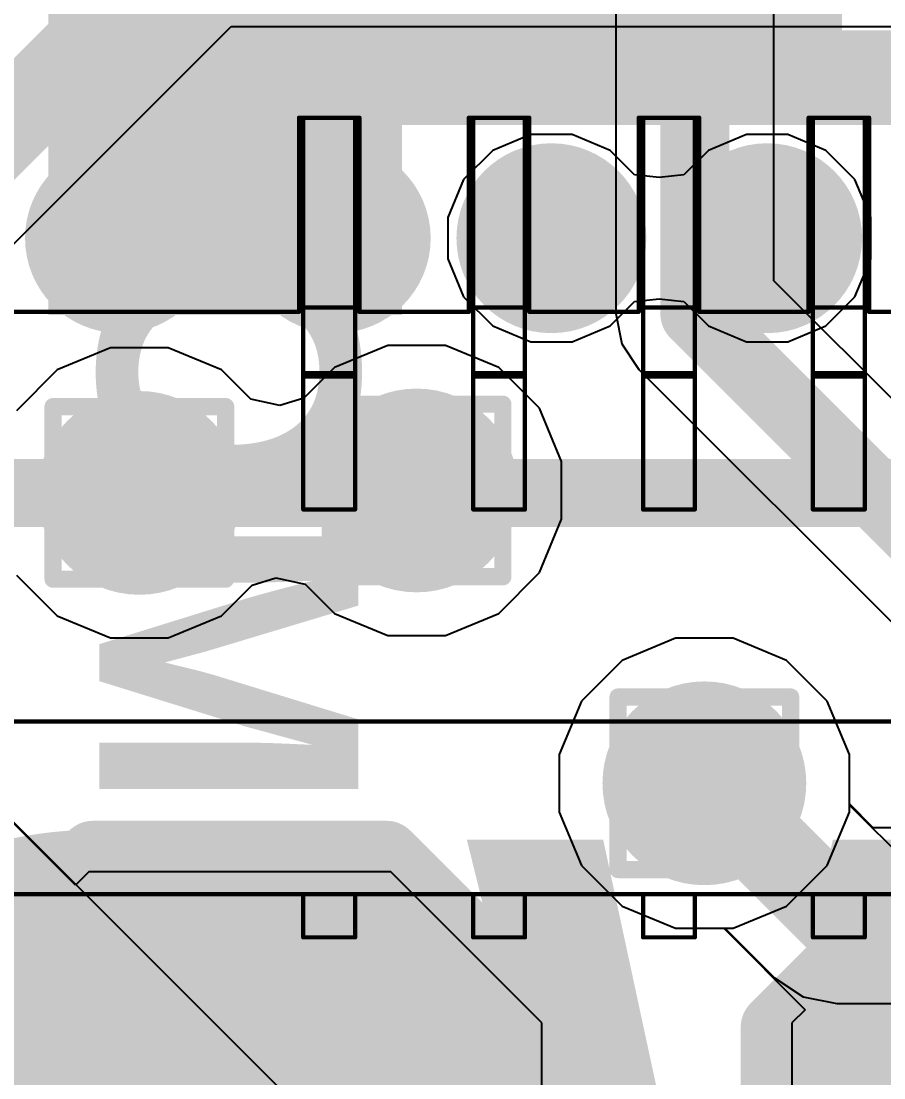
# Model space of a CAD drawing. Header units: inches. Extents: x -6 to 5433, y -4 to 5447.
# Drawn here: x 7.082 to 9.622, y -2.036 to 1.076 of the extents above; entities that cross this region are included whole.
import ezdxf

# ---------------------------------------------------------------- set-up
doc = ezdxf.new("R2010")
doc.units = ezdxf.units.IN
for name, color, linetype in [('Bottom Layer', 5, 'Continuous'), ('Bottom Overlay', 54, 'Continuous'), ('Bottom Paste', 16, 'Continuous'), ('Bottom Solder', 6, 'Continuous'), ('Drill Drawing', 1, 'Continuous'), ('Ground', 16, 'Continuous'), ('Mechanical 4', 56, 'Continuous'), ('Power', 76, 'Continuous'), ('Top Layer', 1, 'Continuous'), ('Top Overlay', 2, 'Continuous'), ('Top Paste', 8, 'Continuous'), ('Top Solder', 216, 'Continuous'), ('Via Holes', 16, 'Continuous')]:
    doc.layers.add(name, color=color, linetype=linetype)
doc.styles.add('Arial_Bold', font='', dxfattribs={"height": 0.2})
doc.styles.get('Arial_Bold').set_extended_font_data('Arial', bold=True)

# ---------------------------------------------------------------- blocks, each defined once
blk = doc.blocks.new('T__________B_114')
at = {"layer": 'Bottom Layer'}
blk.add_hatch(color=5, dxfattribs=at).paths.add_polyline_path([(0.381, 0.762), (-0.381, 0.762), (-0.762, 0.381), (-0.762, -0.381), (-0.381, -0.762), (0.381, -0.762), (0.762, -0.381), (0.762, 0.381)])
at = {"layer": 'Bottom Paste'}
blk.add_hatch(color=16, dxfattribs=at).paths.add_polyline_path([(0.381, 0.762), (-0.381, 0.762), (-0.762, 0.381), (-0.762, -0.381), (-0.381, -0.762), (0.381, -0.762), (0.762, -0.381), (0.762, 0.381)])
at = {"layer": 'Bottom Solder'}
blk.add_hatch(color=6, dxfattribs=at).paths.add_polyline_path([(0.4318, 0.8636), (-0.4318, 0.8636), (-0.8636, 0.4318), (-0.8636, -0.4318), (-0.4318, -0.8636), (0.4318, -0.8636), (0.8636, -0.4318), (0.8636, 0.4318)])
at = {"layer": 'Bottom Overlay'}
for points in [[(-0.9398, 0.4318, 0.2, 0.2, 0), (-0.4318, 0.9398, 0.2, 0.2, 0)], [(-0.4318, 0.9398, 0.2, 0.2, 0), (0.4318, 0.9398, 0.2, 0.2, 0)], [(0.4318, 0.9398, 0.2, 0.2, 0), (0.9398, 0.4318, 0.2, 0.2, 0)], [(-0.9398, -0.4318, 0.2, 0.2, 0), (-0.9398, 0.4318, 0.2, 0.2, 0)], [(0.9398, -0.4318, 0.2, 0.2, 0), (0.9398, 0.4318, 0.2, 0.2, 0)], [(-0.9398, -0.4318, 0.2, 0.2, 0), (-0.4318, -0.9398, 0.2, 0.2, 0)], [(0.4318, -0.9398, 0.2, 0.2, 0), (0.9398, -0.4318, 0.2, 0.2, 0)], [(-0.4318, -0.9398, 0.2, 0.2, 0), (0.4318, -0.9398, 0.2, 0.2, 0)]]:
    blk.add_lwpolyline(points, format="xyseb", dxfattribs=at)
for points in [[(-0.4818, 0.9398, 0.1, 0.1, 1), (-0.3818, 0.9398, 0.1, 0.1, 1)], [(-0.4818, 0.9398, 0.1, 0.1, 1), (-0.3818, 0.9398, 0.1, 0.1, 1)], [(0.3818, 0.9398, 0.1, 0.1, 1), (0.4818, 0.9398, 0.1, 0.1, 1)], [(0.3818, 0.9398, 0.1, 0.1, 1), (0.4818, 0.9398, 0.1, 0.1, 1)], [(-0.9898, 0.4318, 0.1, 0.1, 1), (-0.8898, 0.4318, 0.1, 0.1, 1)], [(-0.9898, 0.4318, 0.1, 0.1, 1), (-0.8898, 0.4318, 0.1, 0.1, 1)], [(0.8898, 0.4318, 0.1, 0.1, 1), (0.9898, 0.4318, 0.1, 0.1, 1)], [(0.8898, 0.4318, 0.1, 0.1, 1), (0.9898, 0.4318, 0.1, 0.1, 1)], [(-0.9898, -0.4318, 0.1, 0.1, 1), (-0.8898, -0.4318, 0.1, 0.1, 1)], [(-0.9898, -0.4318, 0.1, 0.1, 1), (-0.8898, -0.4318, 0.1, 0.1, 1)], [(0.8898, -0.4318, 0.1, 0.1, 1), (0.9898, -0.4318, 0.1, 0.1, 1)], [(0.8898, -0.4318, 0.1, 0.1, 1), (0.9898, -0.4318, 0.1, 0.1, 1)], [(-0.4818, -0.9398, 0.1, 0.1, 1), (-0.3818, -0.9398, 0.1, 0.1, 1)], [(-0.4818, -0.9398, 0.1, 0.1, 1), (-0.3818, -0.9398, 0.1, 0.1, 1)], [(0.3818, -0.9398, 0.1, 0.1, 1), (0.4818, -0.9398, 0.1, 0.1, 1)], [(0.3818, -0.9398, 0.1, 0.1, 1), (0.4818, -0.9398, 0.1, 0.1, 1)]]:
    blk.add_lwpolyline(points, format="xyseb", close=True, dxfattribs=at)
blk = doc.blocks.new('T__________B_115')
at = {"layer": 'Bottom Layer'}
blk.add_hatch(color=5, dxfattribs=at).paths.add_polyline_path([(0.381, 0.762), (-0.381, 0.762), (-0.762, 0.381), (-0.762, -0.381), (-0.381, -0.762), (0.381, -0.762), (0.762, -0.381), (0.762, 0.381)])
at = {"layer": 'Bottom Paste'}
blk.add_hatch(color=16, dxfattribs=at).paths.add_polyline_path([(0.381, 0.762), (-0.381, 0.762), (-0.762, 0.381), (-0.762, -0.381), (-0.381, -0.762), (0.381, -0.762), (0.762, -0.381), (0.762, 0.381)])
at = {"layer": 'Bottom Solder'}
blk.add_hatch(color=6, dxfattribs=at).paths.add_polyline_path([(0.4318, 0.8636), (-0.4318, 0.8636), (-0.8636, 0.4318), (-0.8636, -0.4318), (-0.4318, -0.8636), (0.4318, -0.8636), (0.8636, -0.4318), (0.8636, 0.4318)])
at = {"layer": 'Bottom Overlay'}
for points in [[(-0.4318, 0.9398, 0.2, 0.2, 0), (-0.9398, 0.4318, 0.2, 0.2, 0)], [(-0.4318, 0.9398, 0.2, 0.2, 0), (0.4318, 0.9398, 0.2, 0.2, 0)], [(0.4318, 0.9398, 0.2, 0.2, 0), (0.9398, 0.4318, 0.2, 0.2, 0)], [(-0.9398, 0.4318, 0.2, 0.2, 0), (-0.9398, -0.4318, 0.2, 0.2, 0)], [(0.9398, 0.4318, 0.2, 0.2, 0), (0.9398, -0.4318, 0.2, 0.2, 0)], [(-0.9398, -0.4318, 0.2, 0.2, 0), (-0.4318, -0.9398, 0.2, 0.2, 0)], [(0.9398, -0.4318, 0.2, 0.2, 0), (0.4318, -0.9398, 0.2, 0.2, 0)], [(-0.4318, -0.9398, 0.2, 0.2, 0), (0.4318, -0.9398, 0.2, 0.2, 0)]]:
    blk.add_lwpolyline(points, format="xyseb", dxfattribs=at)
for points in [[(-0.4818, 0.9398, 0.1, 0.1, 1), (-0.3818, 0.9398, 0.1, 0.1, 1)], [(-0.4818, 0.9398, 0.1, 0.1, 1), (-0.3818, 0.9398, 0.1, 0.1, 1)], [(0.3818, 0.9398, 0.1, 0.1, 1), (0.4818, 0.9398, 0.1, 0.1, 1)], [(0.3818, 0.9398, 0.1, 0.1, 1), (0.4818, 0.9398, 0.1, 0.1, 1)], [(-0.9898, 0.4318, 0.1, 0.1, 1), (-0.8898, 0.4318, 0.1, 0.1, 1)], [(-0.9898, 0.4318, 0.1, 0.1, 1), (-0.8898, 0.4318, 0.1, 0.1, 1)], [(0.8898, 0.4318, 0.1, 0.1, 1), (0.9898, 0.4318, 0.1, 0.1, 1)], [(0.8898, 0.4318, 0.1, 0.1, 1), (0.9898, 0.4318, 0.1, 0.1, 1)], [(-0.9898, -0.4318, 0.1, 0.1, 1), (-0.8898, -0.4318, 0.1, 0.1, 1)], [(-0.9898, -0.4318, 0.1, 0.1, 1), (-0.8898, -0.4318, 0.1, 0.1, 1)], [(0.8898, -0.4318, 0.1, 0.1, 1), (0.9898, -0.4318, 0.1, 0.1, 1)], [(0.8898, -0.4318, 0.1, 0.1, 1), (0.9898, -0.4318, 0.1, 0.1, 1)], [(-0.4818, -0.9398, 0.1, 0.1, 1), (-0.3818, -0.9398, 0.1, 0.1, 1)], [(-0.4818, -0.9398, 0.1, 0.1, 1), (-0.3818, -0.9398, 0.1, 0.1, 1)], [(0.3818, -0.9398, 0.1, 0.1, 1), (0.4818, -0.9398, 0.1, 0.1, 1)], [(0.3818, -0.9398, 0.1, 0.1, 1), (0.4818, -0.9398, 0.1, 0.1, 1)]]:
    blk.add_lwpolyline(points, format="xyseb", close=True, dxfattribs=at)
blk = doc.blocks.new('ADM6_30_01_5_L_4_2_A_TR_155')
at = {"layer": 'Top Layer'}
h = blk.add_hatch(color=1, dxfattribs=at)
edge = h.paths.add_edge_path()
edge.add_arc((6.0325, 1.75), 0.178, 0, 360)
h = blk.add_hatch(color=1, dxfattribs=at)
edge = h.paths.add_edge_path()
edge.add_arc((6.6675, 1.75), 0.178, 0, 360)
h = blk.add_hatch(color=1, dxfattribs=at)
edge = h.paths.add_edge_path()
edge.add_arc((7.3025, 1.75), 0.178, 0, 360)
h = blk.add_hatch(color=1, dxfattribs=at)
edge = h.paths.add_edge_path()
edge.add_arc((7.9375, 1.75), 0.178, 0, 360)
at = {"layer": 'Top Paste'}
h = blk.add_hatch(color=8, dxfattribs=at)
edge = h.paths.add_edge_path()
edge.add_arc((6.0325, 1.75), 0.178, 0, 360)
h = blk.add_hatch(color=8, dxfattribs=at)
edge = h.paths.add_edge_path()
edge.add_arc((6.6675, 1.75), 0.178, 0, 360)
h = blk.add_hatch(color=8, dxfattribs=at)
edge = h.paths.add_edge_path()
edge.add_arc((7.3025, 1.75), 0.178, 0, 360)
h = blk.add_hatch(color=8, dxfattribs=at)
edge = h.paths.add_edge_path()
edge.add_arc((7.9375, 1.75), 0.178, 0, 360)
at = {"layer": 'Top Solder'}
h = blk.add_hatch(color=216, dxfattribs=at)
edge = h.paths.add_edge_path()
edge.add_arc((6.0325, 1.75), 0.2796, 0, 360)
h = blk.add_hatch(color=216, dxfattribs=at)
edge = h.paths.add_edge_path()
edge.add_arc((6.6675, 1.75), 0.2796, 0, 360)
h = blk.add_hatch(color=216, dxfattribs=at)
edge = h.paths.add_edge_path()
edge.add_arc((7.3025, 1.75), 0.2796, 0, 360)
h = blk.add_hatch(color=216, dxfattribs=at)
edge = h.paths.add_edge_path()
edge.add_arc((7.9375, 1.75), 0.2796, 0, 360)
at = {"layer": 'Top Overlay'}
blk.add_lwpolyline([(11.178, 2.5, 0.2, 0.2, 0), (-11.178, 2.5, 0.2, 0.2, 0)], format="xyseb", dxfattribs=at)

msp = doc.modelspace()

# ---------------------------------------------------------------- hatches: boundary and pattern name
at = {"layer": 'Bottom Layer'}
h = msp.add_hatch(color=5, dxfattribs=at)
edge = h.paths.add_edge_path()
edge.add_arc((7.4301, -0.3133), 0.3, 0, 360)
h = msp.add_hatch(color=5, dxfattribs=at)
edge = h.paths.add_edge_path()
edge.add_arc((8.2462, -0.3061), 0.3, 0, 360)
h = msp.add_hatch(color=5, dxfattribs=at)
edge = h.paths.add_edge_path()
edge.add_arc((9.0934, -1.1684), 0.3, 0, 360)
at = {"layer": 'Ground'}
h = msp.add_hatch(color=16, dxfattribs=at)
edge = h.paths.add_edge_path()
edge.add_arc((7.4301, -0.3133), 0.3, 0, 360)
h = msp.add_hatch(color=16, dxfattribs=at)
edge = h.paths.add_edge_path()
edge.add_arc((8.2462, -0.3061), 0.3, 0, 360)
h = msp.add_hatch(color=16, dxfattribs=at)
edge = h.paths.add_edge_path()
edge.add_arc((9.0934, -1.1684), 0.3, 0, 360)
at = {"layer": 'Power'}
h = msp.add_hatch(color=76, dxfattribs=at)
edge = h.paths.add_edge_path()
edge.add_arc((7.4301, -0.3133), 0.3, 0, 360)
h = msp.add_hatch(color=76, dxfattribs=at)
edge = h.paths.add_edge_path()
edge.add_arc((8.2462, -0.3061), 0.3, 0, 360)
h = msp.add_hatch(color=76, dxfattribs=at)
edge = h.paths.add_edge_path()
edge.add_arc((9.0934, -1.1684), 0.3, 0, 360)
at = {"layer": 'Top Layer'}
for points in [[(7.1617, 0.2108), (8.2031, 0.2108), (8.2031, 4.1478), (7.1617, 4.1478)], [(7.1617, 0.7696), (9.4985, 0.7696), (9.4985, 2.6418), (7.1617, 2.6418)], [(8.0081, 0.7696), (24.7131, 0.7696), (24.7131, 1.049), (8.0081, 1.049)]]:
    msp.add_hatch(color=1, dxfattribs=at).paths.add_polyline_path(points)
h = msp.add_hatch(color=1, dxfattribs=at)
edge = h.paths.add_edge_path()
edge.add_arc((7.4301, -0.3133), 0.3, 0, 360)
h = msp.add_hatch(color=1, dxfattribs=at)
edge = h.paths.add_edge_path()
edge.add_arc((8.2462, -0.3061), 0.3, 0, 360)
h = msp.add_hatch(color=1, dxfattribs=at)
edge = h.paths.add_edge_path()
edge.add_arc((9.0934, -1.1684), 0.3, 0, 360)
at = {"layer": 'Via Holes'}
h = msp.add_hatch(color=7, dxfattribs=at)
edge = h.paths.add_edge_path()
edge.add_arc((7.4301, -0.3133), 0.15, 0, 360)
h = msp.add_hatch(color=7, dxfattribs=at)
edge = h.paths.add_edge_path()
edge.add_arc((8.2462, -0.3061), 0.15, 0, 360)
h = msp.add_hatch(color=7, dxfattribs=at)
edge = h.paths.add_edge_path()
edge.add_arc((9.0934, -1.1684), 0.15, 0, 360)

# ---------------------------------------------------------------- linework, layer by layer
at = {"layer": 'Bottom Layer'}
for p, q in [((9.0084, -0.7414), (8.8515, -0.8064)), ((9.1783, -0.7414), (9.0084, -0.7414)), ((9.3352, -0.8064), (9.1783, -0.7414)), ((8.8515, -0.8064), (8.7314, -0.9265)), ((9.4554, -0.9265), (9.3352, -0.8064)), ((8.7314, -0.9265), (8.6664, -1.0835)), ((9.5204, -1.0835), (9.4554, -0.9265)), ((8.6664, -1.0835), (8.6664, -1.2533)), ((9.5204, -1.2325), (9.5204, -1.0835)), ((7.2419, -1.4687), (7.0057, -1.2325)), ((9.7566, -1.4687), (9.5204, -1.2325)), ((8.6664, -1.2533), (8.7314, -1.4103)), ((7.281, -1.4296), (7.2419, -1.4687)), ((8.17, -1.4296), (7.281, -1.4296)), ((8.6145, -1.8741), (8.17, -1.4296)), ((8.7314, -1.4103), (8.8515, -1.5304)), ((8.8515, -1.5304), (9.0084, -1.5954)), ((9.0084, -1.5954), (9.1508, -1.5954)), ((9.1508, -1.5954), (9.3903, -1.835)), ((9.3903, -1.835), (9.3512, -1.8741)), ((8.6145, -2.7631), (8.6145, -1.8741)), ((9.3512, -1.8741), (9.3512, -2.7631))]:
    msp.add_line(p, q, dxfattribs=at)
for points in [[(6.6041, -1.1972, 0.254, 0.254, 0), (7.7255, -2.3186, 0.254, 0.254, 0)], [(9.1188, -1.1972, 0.254, 0.254, 0), (10.2402, -2.3186, 0.254, 0.254, 0)]]:
    msp.add_lwpolyline(points, format="xyseb", dxfattribs=at)
msp.add_lwpolyline([(9.0553, -1.1972, 0.127, 0.127, 1), (9.1823, -1.1972, 0.127, 0.127, 1)], format="xyseb", close=True, dxfattribs=at)
at = {"layer": 'Drill Drawing'}
for points in [[(7.9922, -0.0521, 0.0508, 0.0508, 0), (8.5002, -0.0521, 0.0508, 0.0508, 0)], [(7.9922, -0.5601, 0.0508, 0.0508, 0), (7.9922, -0.0521, 0.0508, 0.0508, 0)], [(8.5002, -0.5601, 0.0508, 0.0508, 0), (8.5002, -0.0521, 0.0508, 0.0508, 0)], [(7.1761, -0.0593, 0.0508, 0.0508, 0), (7.6841, -0.0593, 0.0508, 0.0508, 0)], [(7.1761, -0.5673, 0.0508, 0.0508, 0), (7.1761, -0.0593, 0.0508, 0.0508, 0)], [(7.6841, -0.5673, 0.0508, 0.0508, 0), (7.6841, -0.0593, 0.0508, 0.0508, 0)], [(7.2777, -0.1609, 0.0508, 0.0508, 0), (7.5825, -0.1609, 0.0508, 0.0508, 0)], [(7.2777, -0.4657, 0.0508, 0.0508, 0), (7.2777, -0.1609, 0.0508, 0.0508, 0)], [(7.5825, -0.4657, 0.0508, 0.0508, 0), (7.5825, -0.1609, 0.0508, 0.0508, 0)], [(8.0938, -0.1537, 0.0508, 0.0508, 0), (8.3986, -0.1537, 0.0508, 0.0508, 0)], [(8.0938, -0.4585, 0.0508, 0.0508, 0), (8.0938, -0.1537, 0.0508, 0.0508, 0)], [(8.3986, -0.4585, 0.0508, 0.0508, 0), (8.3986, -0.1537, 0.0508, 0.0508, 0)], [(8.0938, -0.4585, 0.0508, 0.0508, 0), (8.3986, -0.4585, 0.0508, 0.0508, 0)], [(7.2777, -0.4657, 0.0508, 0.0508, 0), (7.5825, -0.4657, 0.0508, 0.0508, 0)], [(7.1761, -0.5673, 0.0508, 0.0508, 0), (7.6841, -0.5673, 0.0508, 0.0508, 0)], [(7.9922, -0.5601, 0.0508, 0.0508, 0), (8.5002, -0.5601, 0.0508, 0.0508, 0)], [(8.8394, -0.9144, 0.0508, 0.0508, 0), (9.3474, -0.9144, 0.0508, 0.0508, 0)], [(8.8394, -1.4224, 0.0508, 0.0508, 0), (8.8394, -0.9144, 0.0508, 0.0508, 0)], [(9.3474, -1.4224, 0.0508, 0.0508, 0), (9.3474, -0.9144, 0.0508, 0.0508, 0)], [(8.941, -1.016, 0.0508, 0.0508, 0), (9.2458, -1.016, 0.0508, 0.0508, 0)], [(8.941, -1.3208, 0.0508, 0.0508, 0), (8.941, -1.016, 0.0508, 0.0508, 0)], [(9.2458, -1.3208, 0.0508, 0.0508, 0), (9.2458, -1.016, 0.0508, 0.0508, 0)], [(8.941, -1.3208, 0.0508, 0.0508, 0), (9.2458, -1.3208, 0.0508, 0.0508, 0)], [(8.8394, -1.4224, 0.0508, 0.0508, 0), (9.3474, -1.4224, 0.0508, 0.0508, 0)]]:
    msp.add_lwpolyline(points, format="xyseb", dxfattribs=at)
for points in [[(7.9795, -0.0521, 0.0254, 0.0254, 1), (8.0049, -0.0521, 0.0254, 0.0254, 1)], [(7.9795, -0.0521, 0.0254, 0.0254, 1), (8.0049, -0.0521, 0.0254, 0.0254, 1)], [(8.4875, -0.0521, 0.0254, 0.0254, 1), (8.5129, -0.0521, 0.0254, 0.0254, 1)], [(8.4875, -0.0521, 0.0254, 0.0254, 1), (8.5129, -0.0521, 0.0254, 0.0254, 1)], [(7.1634, -0.0593, 0.0254, 0.0254, 1), (7.1888, -0.0593, 0.0254, 0.0254, 1)], [(7.1634, -0.0593, 0.0254, 0.0254, 1), (7.1888, -0.0593, 0.0254, 0.0254, 1)], [(7.6714, -0.0593, 0.0254, 0.0254, 1), (7.6968, -0.0593, 0.0254, 0.0254, 1)], [(7.6714, -0.0593, 0.0254, 0.0254, 1), (7.6968, -0.0593, 0.0254, 0.0254, 1)], [(7.265, -0.1609, 0.0254, 0.0254, 1), (7.2904, -0.1609, 0.0254, 0.0254, 1)], [(7.265, -0.1609, 0.0254, 0.0254, 1), (7.2904, -0.1609, 0.0254, 0.0254, 1)], [(7.5698, -0.1609, 0.0254, 0.0254, 1), (7.5952, -0.1609, 0.0254, 0.0254, 1)], [(7.5698, -0.1609, 0.0254, 0.0254, 1), (7.5952, -0.1609, 0.0254, 0.0254, 1)], [(8.0811, -0.1537, 0.0254, 0.0254, 1), (8.1065, -0.1537, 0.0254, 0.0254, 1)], [(8.0811, -0.1537, 0.0254, 0.0254, 1), (8.1065, -0.1537, 0.0254, 0.0254, 1)], [(8.3859, -0.1537, 0.0254, 0.0254, 1), (8.4113, -0.1537, 0.0254, 0.0254, 1)], [(8.3859, -0.1537, 0.0254, 0.0254, 1), (8.4113, -0.1537, 0.0254, 0.0254, 1)], [(8.0811, -0.4585, 0.0254, 0.0254, 1), (8.1065, -0.4585, 0.0254, 0.0254, 1)], [(8.0811, -0.4585, 0.0254, 0.0254, 1), (8.1065, -0.4585, 0.0254, 0.0254, 1)], [(8.3859, -0.4585, 0.0254, 0.0254, 1), (8.4113, -0.4585, 0.0254, 0.0254, 1)], [(8.3859, -0.4585, 0.0254, 0.0254, 1), (8.4113, -0.4585, 0.0254, 0.0254, 1)], [(7.265, -0.4657, 0.0254, 0.0254, 1), (7.2904, -0.4657, 0.0254, 0.0254, 1)], [(7.265, -0.4657, 0.0254, 0.0254, 1), (7.2904, -0.4657, 0.0254, 0.0254, 1)], [(7.5698, -0.4657, 0.0254, 0.0254, 1), (7.5952, -0.4657, 0.0254, 0.0254, 1)], [(7.5698, -0.4657, 0.0254, 0.0254, 1), (7.5952, -0.4657, 0.0254, 0.0254, 1)], [(7.1634, -0.5673, 0.0254, 0.0254, 1), (7.1888, -0.5673, 0.0254, 0.0254, 1)], [(7.1634, -0.5673, 0.0254, 0.0254, 1), (7.1888, -0.5673, 0.0254, 0.0254, 1)], [(7.6714, -0.5673, 0.0254, 0.0254, 1), (7.6968, -0.5673, 0.0254, 0.0254, 1)], [(7.6714, -0.5673, 0.0254, 0.0254, 1), (7.6968, -0.5673, 0.0254, 0.0254, 1)], [(7.9795, -0.5601, 0.0254, 0.0254, 1), (8.0049, -0.5601, 0.0254, 0.0254, 1)], [(7.9795, -0.5601, 0.0254, 0.0254, 1), (8.0049, -0.5601, 0.0254, 0.0254, 1)], [(8.4875, -0.5601, 0.0254, 0.0254, 1), (8.5129, -0.5601, 0.0254, 0.0254, 1)], [(8.4875, -0.5601, 0.0254, 0.0254, 1), (8.5129, -0.5601, 0.0254, 0.0254, 1)], [(8.8267, -0.9144, 0.0254, 0.0254, 1), (8.8521, -0.9144, 0.0254, 0.0254, 1)], [(8.8267, -0.9144, 0.0254, 0.0254, 1), (8.8521, -0.9144, 0.0254, 0.0254, 1)], [(9.3347, -0.9144, 0.0254, 0.0254, 1), (9.3601, -0.9144, 0.0254, 0.0254, 1)], [(9.3347, -0.9144, 0.0254, 0.0254, 1), (9.3601, -0.9144, 0.0254, 0.0254, 1)], [(8.9283, -1.016, 0.0254, 0.0254, 1), (8.9537, -1.016, 0.0254, 0.0254, 1)], [(8.9283, -1.016, 0.0254, 0.0254, 1), (8.9537, -1.016, 0.0254, 0.0254, 1)], [(9.2331, -1.016, 0.0254, 0.0254, 1), (9.2585, -1.016, 0.0254, 0.0254, 1)], [(9.2331, -1.016, 0.0254, 0.0254, 1), (9.2585, -1.016, 0.0254, 0.0254, 1)], [(8.9283, -1.3208, 0.0254, 0.0254, 1), (8.9537, -1.3208, 0.0254, 0.0254, 1)], [(8.9283, -1.3208, 0.0254, 0.0254, 1), (8.9537, -1.3208, 0.0254, 0.0254, 1)], [(9.2331, -1.3208, 0.0254, 0.0254, 1), (9.2585, -1.3208, 0.0254, 0.0254, 1)], [(9.2331, -1.3208, 0.0254, 0.0254, 1), (9.2585, -1.3208, 0.0254, 0.0254, 1)], [(8.8267, -1.4224, 0.0254, 0.0254, 1), (8.8521, -1.4224, 0.0254, 0.0254, 1)], [(8.8267, -1.4224, 0.0254, 0.0254, 1), (8.8521, -1.4224, 0.0254, 0.0254, 1)], [(9.3347, -1.4224, 0.0254, 0.0254, 1), (9.3601, -1.4224, 0.0254, 0.0254, 1)], [(9.3347, -1.4224, 0.0254, 0.0254, 1), (9.3601, -1.4224, 0.0254, 0.0254, 1)]]:
    msp.add_lwpolyline(points, format="xyseb", close=True, dxfattribs=at)
at = {"layer": 'Ground'}
for p, q in [((8.8323, 3.2174), (8.8323, 0.2147)), ((9.2984, 0.3113), (9.2984, 3.1208)), ((10.0145, -0.4048), (9.2984, 0.3113)), ((8.8323, 0.2147), (8.85, 0.1255)), ((8.85, 0.1255), (8.9006, 0.0499)), ((8.9006, 0.0499), (10.1018, -1.1513)), ((9.0084, -0.7414), (8.8515, -0.8064)), ((9.1783, -0.7414), (9.0084, -0.7414)), ((9.3352, -0.8064), (9.1783, -0.7414)), ((8.8515, -0.8064), (8.7314, -0.9265)), ((9.4554, -0.9265), (9.3352, -0.8064)), ((8.7314, -0.9265), (8.6664, -1.0835)), ((9.5204, -1.0835), (9.4554, -0.9265)), ((8.6664, -1.0835), (8.6664, -1.2533)), ((9.5204, -1.2533), (9.5204, -1.0835)), ((8.6664, -1.2533), (8.7314, -1.4103)), ((9.4554, -1.4103), (9.5204, -1.2533)), ((8.7314, -1.4103), (8.8515, -1.5304)), ((9.3352, -1.5304), (9.4554, -1.4103)), ((8.8515, -1.5304), (9.0084, -1.5954)), ((9.1783, -1.5954), (9.3352, -1.5304)), ((9.0084, -1.5954), (9.1783, -1.5954))]:
    msp.add_line(p, q, dxfattribs=at)
for points in [[(9.0654, 0.2147, 0.2032, 0.2032, 0), (9.0654, 3.2174, 0.2032, 0.2032, 0)], [(9.0654, 0.2147, 0.2032, 0.2032, 0), (10.2666, -0.9865, 0.2032, 0.2032, 0)]]:
    msp.add_lwpolyline(points, format="xyseb", dxfattribs=at)
msp.add_lwpolyline([(9.0146, 0.2147, 0.1016, 0.1016, 1), (9.1162, 0.2147, 0.1016, 0.1016, 1)], format="xyseb", close=True, dxfattribs=at)
msp.add_lwpolyline([(9.0146, 0.2147, 0.1016, 0.1016, 1), (9.1162, 0.2147, 0.1016, 0.1016, 1)], format="xyseb", close=True, dxfattribs=at)
at = {"layer": 'Mechanical 4'}
for points in [[(7.9, 0.7915, 0.0127, 0.0127, 0), (8.0778, 0.7915, 0.0127, 0.0127, 0)], [(7.9, 0.22, 0.0127, 0.0127, 0), (7.9, 0.7915, 0.0127, 0.0127, 0)], [(7.9127, -0.362, 0.0127, 0.0127, 0), (7.9127, 0.7915, 0.0127, 0.0127, 0)], [(8.0651, -0.362, 0.0127, 0.0127, 0), (8.0651, 0.7915, 0.0127, 0.0127, 0)], [(8.0778, 0.22, 0.0127, 0.0127, 0), (8.0778, 0.7915, 0.0127, 0.0127, 0)], [(8.4001, 0.7915, 0.0127, 0.0127, 0), (8.5779, 0.7915, 0.0127, 0.0127, 0)], [(8.4001, 0.22, 0.0127, 0.0127, 0), (8.4001, 0.7915, 0.0127, 0.0127, 0)], [(8.4128, -0.362, 0.0127, 0.0127, 0), (8.4128, 0.7915, 0.0127, 0.0127, 0)], [(8.5652, -0.362, 0.0127, 0.0127, 0), (8.5652, 0.7915, 0.0127, 0.0127, 0)], [(8.5779, 0.22, 0.0127, 0.0127, 0), (8.5779, 0.7915, 0.0127, 0.0127, 0)], [(8.9003, 0.7915, 0.0127, 0.0127, 0), (9.0781, 0.7915, 0.0127, 0.0127, 0)], [(8.9003, 0.22, 0.0127, 0.0127, 0), (8.9003, 0.7915, 0.0127, 0.0127, 0)], [(8.913, -0.362, 0.0127, 0.0127, 0), (8.913, 0.7915, 0.0127, 0.0127, 0)], [(9.0654, -0.362, 0.0127, 0.0127, 0), (9.0654, 0.7915, 0.0127, 0.0127, 0)], [(9.0781, 0.22, 0.0127, 0.0127, 0), (9.0781, 0.7915, 0.0127, 0.0127, 0)], [(9.4004, 0.7915, 0.0127, 0.0127, 0), (9.5782, 0.7915, 0.0127, 0.0127, 0)], [(9.4004, 0.22, 0.0127, 0.0127, 0), (9.4004, 0.7915, 0.0127, 0.0127, 0)], [(9.4131, -0.362, 0.0127, 0.0127, 0), (9.4131, 0.7915, 0.0127, 0.0127, 0)], [(9.5655, -0.362, 0.0127, 0.0127, 0), (9.5655, 0.7915, 0.0127, 0.0127, 0)], [(9.5782, 0.22, 0.0127, 0.0127, 0), (9.5782, 0.7915, 0.0127, 0.0127, 0)], [(6.8309, 0.22, 0.0127, 0.0127, 0), (7.9, 0.22, 0.0127, 0.0127, 0)], [(7.9127, 0.233, 0.0127, 0.0127, 0), (8.0651, 0.233, 0.0127, 0.0127, 0)], [(8.0778, 0.22, 0.0127, 0.0127, 0), (8.4001, 0.22, 0.0127, 0.0127, 0)], [(8.4128, 0.233, 0.0127, 0.0127, 0), (8.5652, 0.233, 0.0127, 0.0127, 0)], [(8.5779, 0.22, 0.0127, 0.0127, 0), (8.9003, 0.22, 0.0127, 0.0127, 0)], [(8.913, 0.233, 0.0127, 0.0127, 0), (9.0654, 0.233, 0.0127, 0.0127, 0)], [(9.0781, 0.22, 0.0127, 0.0127, 0), (9.4004, 0.22, 0.0127, 0.0127, 0)], [(9.4131, 0.233, 0.0127, 0.0127, 0), (9.5655, 0.233, 0.0127, 0.0127, 0)], [(9.5782, 0.22, 0.0127, 0.0127, 0), (9.9005, 0.22, 0.0127, 0.0127, 0)], [(7.9127, 0.0397, 0.0127, 0.0127, 0), (8.0651, 0.0397, 0.0127, 0.0127, 0)], [(7.9127, 0.0293, 0.0127, 0.0127, 0), (8.0651, 0.0293, 0.0127, 0.0127, 0)], [(8.4128, 0.0397, 0.0127, 0.0127, 0), (8.5652, 0.0397, 0.0127, 0.0127, 0)], [(8.4128, 0.0293, 0.0127, 0.0127, 0), (8.5652, 0.0293, 0.0127, 0.0127, 0)], [(8.913, 0.0397, 0.0127, 0.0127, 0), (9.0654, 0.0397, 0.0127, 0.0127, 0)], [(8.913, 0.0293, 0.0127, 0.0127, 0), (9.0654, 0.0293, 0.0127, 0.0127, 0)], [(9.4131, 0.0397, 0.0127, 0.0127, 0), (9.5655, 0.0397, 0.0127, 0.0127, 0)], [(9.4131, 0.0293, 0.0127, 0.0127, 0), (9.5655, 0.0293, 0.0127, 0.0127, 0)], [(7.9127, -0.362, 0.0127, 0.0127, 0), (8.0651, -0.362, 0.0127, 0.0127, 0)], [(8.4128, -0.362, 0.0127, 0.0127, 0), (8.5652, -0.362, 0.0127, 0.0127, 0)], [(8.913, -0.362, 0.0127, 0.0127, 0), (9.0654, -0.362, 0.0127, 0.0127, 0)], [(9.4131, -0.362, 0.0127, 0.0127, 0), (9.5655, -0.362, 0.0127, 0.0127, 0)], [(6.5541, -0.9865, 0.0127, 0.0127, 0), (12.5352, -0.9865, 0.0127, 0.0127, 0)], [(4.5919, -1.4945, 0.0127, 0.0127, 0), (13.2634, -1.4945, 0.0127, 0.0127, 0)], [(7.9127, -1.622, 0.0127, 0.0127, 0), (7.9127, -1.4945, 0.0127, 0.0127, 0)], [(8.0651, -1.622, 0.0127, 0.0127, 0), (8.0651, -1.4945, 0.0127, 0.0127, 0)], [(8.4128, -1.622, 0.0127, 0.0127, 0), (8.4128, -1.4945, 0.0127, 0.0127, 0)], [(8.5652, -1.622, 0.0127, 0.0127, 0), (8.5652, -1.4945, 0.0127, 0.0127, 0)], [(8.913, -1.622, 0.0127, 0.0127, 0), (8.913, -1.4945, 0.0127, 0.0127, 0)], [(9.0654, -1.622, 0.0127, 0.0127, 0), (9.0654, -1.4945, 0.0127, 0.0127, 0)], [(9.4131, -1.622, 0.0127, 0.0127, 0), (9.4131, -1.4945, 0.0127, 0.0127, 0)], [(9.5655, -1.622, 0.0127, 0.0127, 0), (9.5655, -1.4945, 0.0127, 0.0127, 0)], [(7.9127, -1.622, 0.0127, 0.0127, 0), (8.0651, -1.622, 0.0127, 0.0127, 0)], [(8.4128, -1.622, 0.0127, 0.0127, 0), (8.5652, -1.622, 0.0127, 0.0127, 0)], [(8.913, -1.622, 0.0127, 0.0127, 0), (9.0654, -1.622, 0.0127, 0.0127, 0)], [(9.4131, -1.622, 0.0127, 0.0127, 0), (9.5655, -1.622, 0.0127, 0.0127, 0)]]:
    msp.add_lwpolyline(points, format="xyseb", dxfattribs=at)
for points in [[(7.8968, 0.7915, 0.00635, 0.00635, 1), (7.9032, 0.7915, 0.00635, 0.00635, 1)], [(7.8968, 0.7915, 0.00635, 0.00635, 1), (7.9032, 0.7915, 0.00635, 0.00635, 1)], [(7.9095, 0.7915, 0.00635, 0.00635, 1), (7.9159, 0.7915, 0.00635, 0.00635, 1)], [(8.0619, 0.7915, 0.00635, 0.00635, 1), (8.0683, 0.7915, 0.00635, 0.00635, 1)], [(8.0746, 0.7915, 0.00635, 0.00635, 1), (8.081, 0.7915, 0.00635, 0.00635, 1)], [(8.0746, 0.7915, 0.00635, 0.00635, 1), (8.081, 0.7915, 0.00635, 0.00635, 1)], [(8.397, 0.7915, 0.00635, 0.00635, 1), (8.4033, 0.7915, 0.00635, 0.00635, 1)], [(8.397, 0.7915, 0.00635, 0.00635, 1), (8.4033, 0.7915, 0.00635, 0.00635, 1)], [(8.4097, 0.7915, 0.00635, 0.00635, 1), (8.416, 0.7915, 0.00635, 0.00635, 1)], [(8.5621, 0.7915, 0.00635, 0.00635, 1), (8.5684, 0.7915, 0.00635, 0.00635, 1)], [(8.5748, 0.7915, 0.00635, 0.00635, 1), (8.5811, 0.7915, 0.00635, 0.00635, 1)], [(8.5748, 0.7915, 0.00635, 0.00635, 1), (8.5811, 0.7915, 0.00635, 0.00635, 1)], [(8.8971, 0.7915, 0.00635, 0.00635, 1), (8.9034, 0.7915, 0.00635, 0.00635, 1)], [(8.8971, 0.7915, 0.00635, 0.00635, 1), (8.9034, 0.7915, 0.00635, 0.00635, 1)], [(8.9098, 0.7915, 0.00635, 0.00635, 1), (8.9161, 0.7915, 0.00635, 0.00635, 1)], [(9.0622, 0.7915, 0.00635, 0.00635, 1), (9.0685, 0.7915, 0.00635, 0.00635, 1)], [(9.0749, 0.7915, 0.00635, 0.00635, 1), (9.0812, 0.7915, 0.00635, 0.00635, 1)], [(9.0749, 0.7915, 0.00635, 0.00635, 1), (9.0812, 0.7915, 0.00635, 0.00635, 1)], [(9.3972, 0.7915, 0.00635, 0.00635, 1), (9.4036, 0.7915, 0.00635, 0.00635, 1)], [(9.3972, 0.7915, 0.00635, 0.00635, 1), (9.4036, 0.7915, 0.00635, 0.00635, 1)], [(9.4099, 0.7915, 0.00635, 0.00635, 1), (9.4163, 0.7915, 0.00635, 0.00635, 1)], [(9.5623, 0.7915, 0.00635, 0.00635, 1), (9.5687, 0.7915, 0.00635, 0.00635, 1)], [(9.575, 0.7915, 0.00635, 0.00635, 1), (9.5814, 0.7915, 0.00635, 0.00635, 1)], [(9.575, 0.7915, 0.00635, 0.00635, 1), (9.5814, 0.7915, 0.00635, 0.00635, 1)], [(7.8968, 0.22, 0.00635, 0.00635, 1), (7.9032, 0.22, 0.00635, 0.00635, 1)], [(7.8968, 0.22, 0.00635, 0.00635, 1), (7.9032, 0.22, 0.00635, 0.00635, 1)], [(7.9095, 0.233, 0.00635, 0.00635, 1), (7.9159, 0.233, 0.00635, 0.00635, 1)], [(8.0619, 0.233, 0.00635, 0.00635, 1), (8.0683, 0.233, 0.00635, 0.00635, 1)], [(8.0746, 0.22, 0.00635, 0.00635, 1), (8.081, 0.22, 0.00635, 0.00635, 1)], [(8.0746, 0.22, 0.00635, 0.00635, 1), (8.081, 0.22, 0.00635, 0.00635, 1)], [(8.397, 0.22, 0.00635, 0.00635, 1), (8.4033, 0.22, 0.00635, 0.00635, 1)], [(8.397, 0.22, 0.00635, 0.00635, 1), (8.4033, 0.22, 0.00635, 0.00635, 1)], [(8.4097, 0.233, 0.00635, 0.00635, 1), (8.416, 0.233, 0.00635, 0.00635, 1)], [(8.5621, 0.233, 0.00635, 0.00635, 1), (8.5684, 0.233, 0.00635, 0.00635, 1)], [(8.5748, 0.22, 0.00635, 0.00635, 1), (8.5811, 0.22, 0.00635, 0.00635, 1)], [(8.5748, 0.22, 0.00635, 0.00635, 1), (8.5811, 0.22, 0.00635, 0.00635, 1)], [(8.8971, 0.22, 0.00635, 0.00635, 1), (8.9034, 0.22, 0.00635, 0.00635, 1)], [(8.8971, 0.22, 0.00635, 0.00635, 1), (8.9034, 0.22, 0.00635, 0.00635, 1)], [(8.9098, 0.233, 0.00635, 0.00635, 1), (8.9161, 0.233, 0.00635, 0.00635, 1)], [(9.0622, 0.233, 0.00635, 0.00635, 1), (9.0685, 0.233, 0.00635, 0.00635, 1)], [(9.0749, 0.22, 0.00635, 0.00635, 1), (9.0812, 0.22, 0.00635, 0.00635, 1)], [(9.0749, 0.22, 0.00635, 0.00635, 1), (9.0812, 0.22, 0.00635, 0.00635, 1)], [(9.3972, 0.22, 0.00635, 0.00635, 1), (9.4036, 0.22, 0.00635, 0.00635, 1)], [(9.3972, 0.22, 0.00635, 0.00635, 1), (9.4036, 0.22, 0.00635, 0.00635, 1)], [(9.4099, 0.233, 0.00635, 0.00635, 1), (9.4163, 0.233, 0.00635, 0.00635, 1)], [(9.5623, 0.233, 0.00635, 0.00635, 1), (9.5687, 0.233, 0.00635, 0.00635, 1)], [(9.575, 0.22, 0.00635, 0.00635, 1), (9.5814, 0.22, 0.00635, 0.00635, 1)], [(9.575, 0.22, 0.00635, 0.00635, 1), (9.5814, 0.22, 0.00635, 0.00635, 1)], [(7.9095, 0.0397, 0.00635, 0.00635, 1), (7.9159, 0.0397, 0.00635, 0.00635, 1)], [(7.9095, 0.0293, 0.00635, 0.00635, 1), (7.9159, 0.0293, 0.00635, 0.00635, 1)], [(8.0619, 0.0397, 0.00635, 0.00635, 1), (8.0683, 0.0397, 0.00635, 0.00635, 1)], [(8.0619, 0.0293, 0.00635, 0.00635, 1), (8.0683, 0.0293, 0.00635, 0.00635, 1)], [(8.4097, 0.0397, 0.00635, 0.00635, 1), (8.416, 0.0397, 0.00635, 0.00635, 1)], [(8.4097, 0.0293, 0.00635, 0.00635, 1), (8.416, 0.0293, 0.00635, 0.00635, 1)], [(8.5621, 0.0397, 0.00635, 0.00635, 1), (8.5684, 0.0397, 0.00635, 0.00635, 1)], [(8.5621, 0.0293, 0.00635, 0.00635, 1), (8.5684, 0.0293, 0.00635, 0.00635, 1)], [(8.9098, 0.0397, 0.00635, 0.00635, 1), (8.9161, 0.0397, 0.00635, 0.00635, 1)], [(8.9098, 0.0293, 0.00635, 0.00635, 1), (8.9161, 0.0293, 0.00635, 0.00635, 1)], [(9.0622, 0.0397, 0.00635, 0.00635, 1), (9.0685, 0.0397, 0.00635, 0.00635, 1)], [(9.0622, 0.0293, 0.00635, 0.00635, 1), (9.0685, 0.0293, 0.00635, 0.00635, 1)], [(9.4099, 0.0397, 0.00635, 0.00635, 1), (9.4163, 0.0397, 0.00635, 0.00635, 1)], [(9.4099, 0.0293, 0.00635, 0.00635, 1), (9.4163, 0.0293, 0.00635, 0.00635, 1)], [(9.5623, 0.0397, 0.00635, 0.00635, 1), (9.5687, 0.0397, 0.00635, 0.00635, 1)], [(9.5623, 0.0293, 0.00635, 0.00635, 1), (9.5687, 0.0293, 0.00635, 0.00635, 1)], [(7.9095, -0.362, 0.00635, 0.00635, 1), (7.9159, -0.362, 0.00635, 0.00635, 1)], [(7.9095, -0.362, 0.00635, 0.00635, 1), (7.9159, -0.362, 0.00635, 0.00635, 1)], [(8.0619, -0.362, 0.00635, 0.00635, 1), (8.0683, -0.362, 0.00635, 0.00635, 1)], [(8.0619, -0.362, 0.00635, 0.00635, 1), (8.0683, -0.362, 0.00635, 0.00635, 1)], [(8.4097, -0.362, 0.00635, 0.00635, 1), (8.416, -0.362, 0.00635, 0.00635, 1)], [(8.4097, -0.362, 0.00635, 0.00635, 1), (8.416, -0.362, 0.00635, 0.00635, 1)], [(8.5621, -0.362, 0.00635, 0.00635, 1), (8.5684, -0.362, 0.00635, 0.00635, 1)], [(8.5621, -0.362, 0.00635, 0.00635, 1), (8.5684, -0.362, 0.00635, 0.00635, 1)], [(8.9098, -0.362, 0.00635, 0.00635, 1), (8.9161, -0.362, 0.00635, 0.00635, 1)], [(8.9098, -0.362, 0.00635, 0.00635, 1), (8.9161, -0.362, 0.00635, 0.00635, 1)], [(9.0622, -0.362, 0.00635, 0.00635, 1), (9.0685, -0.362, 0.00635, 0.00635, 1)], [(9.0622, -0.362, 0.00635, 0.00635, 1), (9.0685, -0.362, 0.00635, 0.00635, 1)], [(9.4099, -0.362, 0.00635, 0.00635, 1), (9.4163, -0.362, 0.00635, 0.00635, 1)], [(9.4099, -0.362, 0.00635, 0.00635, 1), (9.4163, -0.362, 0.00635, 0.00635, 1)], [(9.5623, -0.362, 0.00635, 0.00635, 1), (9.5687, -0.362, 0.00635, 0.00635, 1)], [(9.5623, -0.362, 0.00635, 0.00635, 1), (9.5687, -0.362, 0.00635, 0.00635, 1)], [(7.9095, -1.4945, 0.00635, 0.00635, 1), (7.9159, -1.4945, 0.00635, 0.00635, 1)], [(8.0619, -1.4945, 0.00635, 0.00635, 1), (8.0683, -1.4945, 0.00635, 0.00635, 1)], [(8.4097, -1.4945, 0.00635, 0.00635, 1), (8.416, -1.4945, 0.00635, 0.00635, 1)], [(8.5621, -1.4945, 0.00635, 0.00635, 1), (8.5684, -1.4945, 0.00635, 0.00635, 1)], [(8.9098, -1.4945, 0.00635, 0.00635, 1), (8.9161, -1.4945, 0.00635, 0.00635, 1)], [(9.0622, -1.4945, 0.00635, 0.00635, 1), (9.0685, -1.4945, 0.00635, 0.00635, 1)], [(9.4099, -1.4945, 0.00635, 0.00635, 1), (9.4163, -1.4945, 0.00635, 0.00635, 1)], [(9.5623, -1.4945, 0.00635, 0.00635, 1), (9.5687, -1.4945, 0.00635, 0.00635, 1)], [(7.9095, -1.622, 0.00635, 0.00635, 1), (7.9159, -1.622, 0.00635, 0.00635, 1)], [(7.9095, -1.622, 0.00635, 0.00635, 1), (7.9159, -1.622, 0.00635, 0.00635, 1)], [(8.0619, -1.622, 0.00635, 0.00635, 1), (8.0683, -1.622, 0.00635, 0.00635, 1)], [(8.0619, -1.622, 0.00635, 0.00635, 1), (8.0683, -1.622, 0.00635, 0.00635, 1)], [(8.4097, -1.622, 0.00635, 0.00635, 1), (8.416, -1.622, 0.00635, 0.00635, 1)], [(8.4097, -1.622, 0.00635, 0.00635, 1), (8.416, -1.622, 0.00635, 0.00635, 1)], [(8.5621, -1.622, 0.00635, 0.00635, 1), (8.5684, -1.622, 0.00635, 0.00635, 1)], [(8.5621, -1.622, 0.00635, 0.00635, 1), (8.5684, -1.622, 0.00635, 0.00635, 1)], [(8.9098, -1.622, 0.00635, 0.00635, 1), (8.9161, -1.622, 0.00635, 0.00635, 1)], [(8.9098, -1.622, 0.00635, 0.00635, 1), (8.9161, -1.622, 0.00635, 0.00635, 1)], [(9.0622, -1.622, 0.00635, 0.00635, 1), (9.0685, -1.622, 0.00635, 0.00635, 1)], [(9.0622, -1.622, 0.00635, 0.00635, 1), (9.0685, -1.622, 0.00635, 0.00635, 1)], [(9.4099, -1.622, 0.00635, 0.00635, 1), (9.4163, -1.622, 0.00635, 0.00635, 1)], [(9.4099, -1.622, 0.00635, 0.00635, 1), (9.4163, -1.622, 0.00635, 0.00635, 1)], [(9.5623, -1.622, 0.00635, 0.00635, 1), (9.5687, -1.622, 0.00635, 0.00635, 1)], [(9.5623, -1.622, 0.00635, 0.00635, 1), (9.5687, -1.622, 0.00635, 0.00635, 1)]]:
    msp.add_lwpolyline(points, format="xyseb", close=True, dxfattribs=at)
at = {"layer": 'Power'}
for p, q in [((5.2885, -1.3515), (7.7, 1.06)), ((7.7, 1.06), (14.1509, 1.06)), ((7.3452, 0.1137), (7.1882, 0.0487)), ((7.5151, 0.1137), (7.3452, 0.1137)), ((7.672, 0.0487), (7.5151, 0.1137)), ((8.1612, 0.1209), (8.0043, 0.0559)), ((8.3311, 0.1209), (8.1612, 0.1209)), ((8.488, 0.0559), (8.3311, 0.1209)), ((7.1882, 0.0487), (7.0681, -0.0714)), ((7.7579, -0.0372), (7.672, 0.0487)), ((8.0043, 0.0559), (7.9142, -0.0342)), ((8.6081, -0.0642), (8.488, 0.0559)), ((7.8439, -0.0556), (7.7579, -0.0372)), ((7.9142, -0.0342), (7.8439, -0.0556)), ((8.6732, -0.2212), (8.6081, -0.0642)), ((8.6732, -0.391), (8.6732, -0.2212)), ((8.6081, -0.548), (8.6732, -0.391)), ((7.0681, -0.5551), (7.1882, -0.6752)), ((8.488, -0.6681), (8.6081, -0.548)), ((7.672, -0.6752), (7.7621, -0.5851)), ((7.7621, -0.5851), (7.8323, -0.5637)), ((7.8323, -0.5637), (7.9184, -0.5822)), ((7.9184, -0.5822), (8.0043, -0.6681)), ((7.1882, -0.6752), (7.3452, -0.7403)), ((7.5151, -0.7403), (7.672, -0.6752)), ((8.0043, -0.6681), (8.1612, -0.7331)), ((8.3311, -0.7331), (8.488, -0.6681)), ((7.3452, -0.7403), (7.5151, -0.7403)), ((8.1612, -0.7331), (8.3311, -0.7331)), ((9.0084, -0.7414), (8.8515, -0.8064)), ((9.1783, -0.7414), (9.0084, -0.7414)), ((9.3352, -0.8064), (9.1783, -0.7414)), ((8.8515, -0.8064), (8.7314, -0.9265)), ((9.4554, -0.9265), (9.3352, -0.8064)), ((8.7314, -0.9265), (8.6664, -1.0835)), ((9.5204, -1.0835), (9.4554, -0.9265)), ((8.6664, -1.0835), (8.6664, -1.2533)), ((9.5204, -1.2292), (9.5204, -1.0835)), ((8.0226, -2.246), (7.0057, -1.2292)), ((9.5905, -1.2993), (9.5204, -1.2292)), ((8.6664, -1.2533), (8.7314, -1.4103)), ((10.7261, -1.2993), (9.5905, -1.2993)), ((8.7314, -1.4103), (8.8515, -1.5304)), ((8.8515, -1.5304), (9.0084, -1.5954)), ((9.0084, -1.5954), (9.1541, -1.5954)), ((9.1541, -1.5954), (9.3001, -1.7414)), ((9.3001, -1.7414), (9.3842, -1.7975)), ((9.3842, -1.7975), (9.4833, -1.8173)), ((9.4833, -1.8173), (12.0785, -1.8173))]:
    msp.add_line(p, q, dxfattribs=at)
for points in [[(5.1054, -1.1684, 0.254, 0.254, 0), (7.5928, 1.319, 0.254, 0.254, 0)], [(6.5787, -1.1684, 0.254, 0.254, 0), (7.9153, -2.505, 0.254, 0.254, 0)], [(9.0934, -1.1684, 0.254, 0.254, 0), (9.4833, -1.5583, 0.254, 0.254, 0)], [(9.4833, -1.5583, 0.254, 0.254, 0), (12.0785, -1.5583, 0.254, 0.254, 0)]]:
    msp.add_lwpolyline(points, format="xyseb", dxfattribs=at)
for points in [[(9.0299, -1.1684, 0.127, 0.127, 1), (9.1569, -1.1684, 0.127, 0.127, 1)], [(9.4198, -1.5583, 0.127, 0.127, 1), (9.5468, -1.5583, 0.127, 0.127, 1)], [(9.4198, -1.5583, 0.127, 0.127, 1), (9.5468, -1.5583, 0.127, 0.127, 1)]]:
    msp.add_lwpolyline(points, format="xyseb", close=True, dxfattribs=at)
at = {"layer": 'Top Layer'}
for p, q in [((8.5824, 0.7417), (8.4703, 0.6953)), ((8.7038, 0.7417), (8.5824, 0.7417)), ((8.8159, 0.6953), (8.7038, 0.7417)), ((9.2174, 0.7417), (9.1053, 0.6953)), ((9.3388, 0.7417), (9.2174, 0.7417)), ((9.4509, 0.6953), (9.3388, 0.7417)), ((8.4703, 0.6953), (8.3845, 0.6095)), ((8.8878, 0.6234), (8.8159, 0.6953)), ((9.1053, 0.6953), (9.0334, 0.6234)), ((9.5367, 0.6095), (9.4509, 0.6953)), ((8.9606, 0.6157), (8.8878, 0.6234)), ((9.0334, 0.6234), (8.9606, 0.6157)), ((8.3845, 0.6095), (8.3381, 0.4974)), ((9.5831, 0.4974), (9.5367, 0.6095)), ((8.3381, 0.4974), (8.3381, 0.3761)), ((9.5831, 0.3761), (9.5831, 0.4974)), ((8.3381, 0.3761), (8.3845, 0.264)), ((9.5367, 0.264), (9.5831, 0.3761)), ((8.3845, 0.264), (8.4703, 0.1782)), ((8.8159, 0.1782), (8.8878, 0.2501)), ((8.8878, 0.2501), (8.9606, 0.2578)), ((8.9606, 0.2578), (9.0334, 0.2501)), ((9.0334, 0.2501), (9.1053, 0.1782)), ((9.4509, 0.1782), (9.5367, 0.264)), ((8.4703, 0.1782), (8.5824, 0.1317)), ((8.7038, 0.1317), (8.8159, 0.1782)), ((9.1053, 0.1782), (9.2174, 0.1317)), ((9.3388, 0.1317), (9.4509, 0.1782)), ((8.5824, 0.1317), (8.7038, 0.1317)), ((9.2174, 0.1317), (9.3388, 0.1317)), ((9.0084, -0.7414), (8.8515, -0.8064)), ((9.1783, -0.7414), (9.0084, -0.7414)), ((9.3352, -0.8064), (9.1783, -0.7414)), ((8.8515, -0.8064), (8.7314, -0.9265)), ((9.4554, -0.9265), (9.3352, -0.8064)), ((8.7314, -0.9265), (8.6664, -1.0835)), ((9.5204, -1.0835), (9.4554, -0.9265)), ((8.6664, -1.0835), (8.6664, -1.2533)), ((9.5204, -1.2533), (9.5204, -1.0835)), ((8.6664, -1.2533), (8.7314, -1.4103)), ((9.4554, -1.4103), (9.5204, -1.2533)), ((8.7314, -1.4103), (8.8515, -1.5304)), ((9.3352, -1.5304), (9.4554, -1.4103)), ((8.8515, -1.5304), (9.0084, -1.5954)), ((9.1783, -1.5954), (9.3352, -1.5304)), ((9.0084, -1.5954), (9.1783, -1.5954))]:
    msp.add_line(p, q, dxfattribs=at)

# ---------------------------------------------------------------- block references
for name, p, rotation in [('ADM6_30_01_5_L_4_2_A_TR_155', (15.3106, 2.1867), 180), ('T__________B_115', (7.7255, -2.3186), 90)]:
    msp.add_blockref(name, p, dxfattribs=dict(rotation=rotation))
msp.add_blockref('T__________B_114', (10.2402, -2.3186))

# ---------------------------------------------------------------- texts
at = {"layer": 'Bottom Overlay', "style": 'Arial_Bold', "text_generation_flag": 2}
msp.add_text('MOSI', height=0.762, rotation=270, dxfattribs=at).set_placement((7.3123, -1.2565))
at = {"layer": 'Top Overlay', "style": 'Arial_Bold'}
msp.add_text('POWER MODULE V.10.0.0', height=1.968, rotation=360, dxfattribs=at).set_placement((4.4196, -3.302))

doc.saveas('drawing.dxf')
